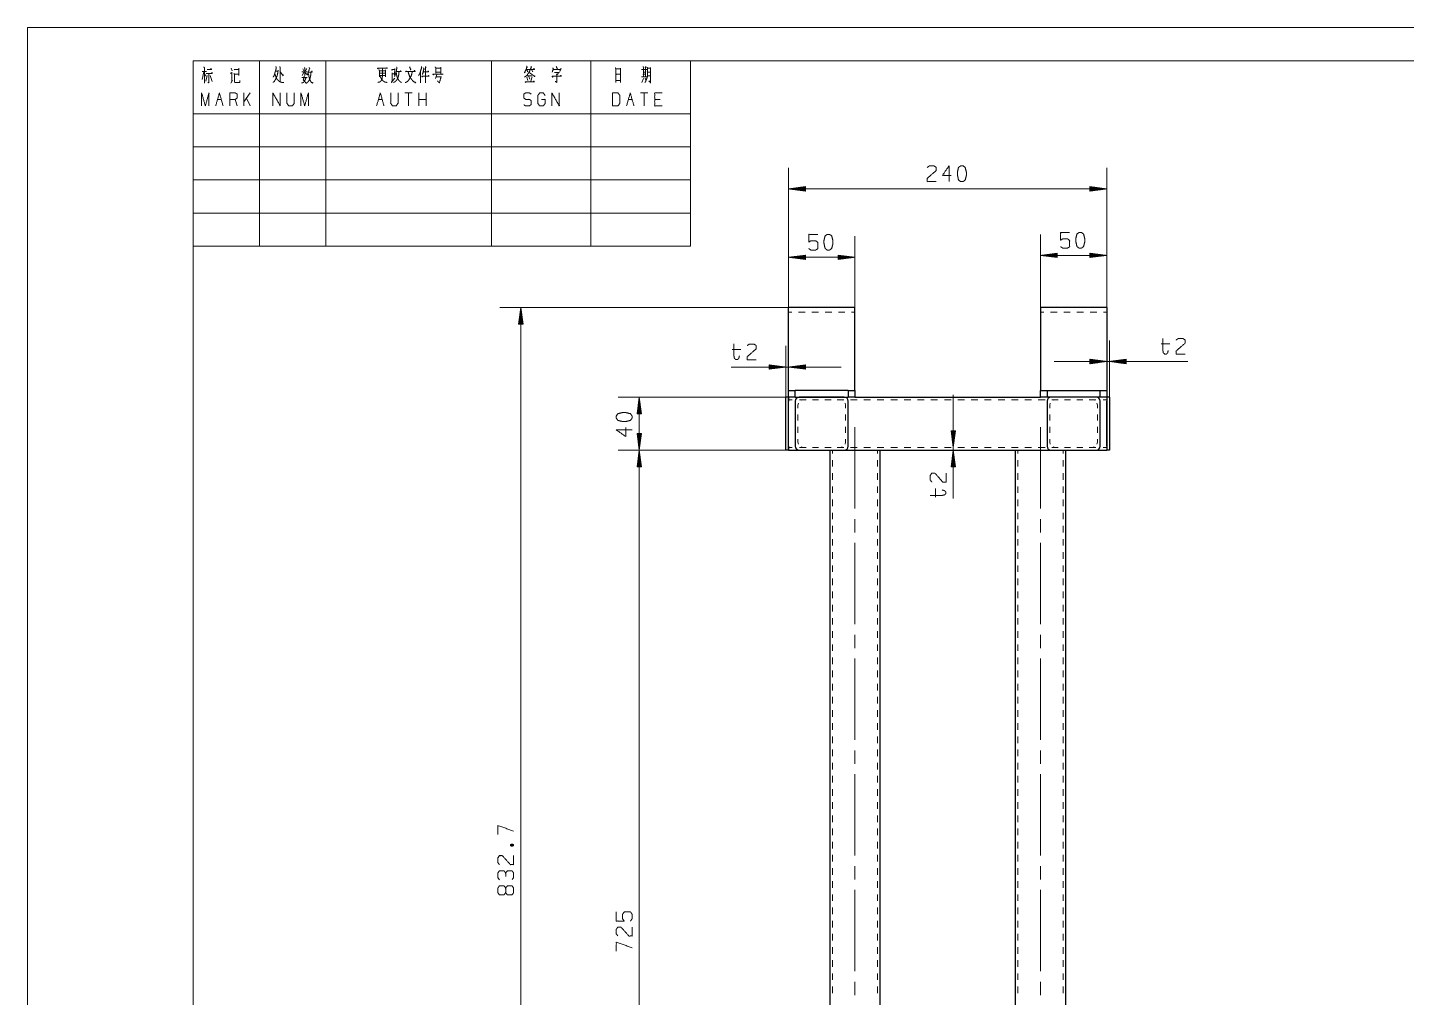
# Model space of a CAD drawing. Header units: millimetres. Extents: x 0 to 420, y 0 to 297.
# Drawn here: x 0 to 208, y 150.6 to 297 of the extents above; entities that cross this region are included whole.
import ezdxf

# ---------------------------------------------------------------- set-up
doc = ezdxf.new("R2010")
doc.units = ezdxf.units.MM
doc.layers.add('101', color=7, linetype='Continuous', true_color=0xffffff)

msp = doc.modelspace()

# ---------------------------------------------------------------- linework, layer by layer
at = {"layer": '101', "color": 133, "linetype": 'Continuous', "lineweight": 18}
for p, q in [((0, 297), (0, 0)), ((420, 297), (0, 297)), ((25, 292), (100, 292)), ((25, 292), (25, 5)), ((25, 292), (100, 292)), ((25, 292), (100, 292)), ((415, 292), (25, 292)), ((25, 292), (25, 264)), ((35, 292), (35, 264)), ((45, 292), (45, 264)), ((70, 292), (70, 264)), ((85, 292), (85, 264)), ((100, 292), (100, 264)), ((25, 284), (100, 284)), ((25, 279), (100, 279)), ((25, 274), (100, 274)), ((25, 269), (100, 269)), ((25, 264), (100, 264))]:
    msp.add_line(p, q, dxfattribs=at)
at = {"layer": '101', "color": 72, "linetype": 'Continuous', "lineweight": 18}
for p, q in [((26.57, 290.3), (26.35, 289.18)), ((26.36, 290.36), (26.98, 290.36)), ((26.69, 290.14), (26.91, 289.66)), ((27.11, 289.78), (26.88, 288.91)), ((27.56, 289.76), (27.87, 288.87)), ((30.74, 290.88), (30.87, 290.49)), ((31.13, 290.07), (31.22, 289.97)), ((37.42, 290.41), (37.77, 290.41)), ((41.4, 289.47), (42.16, 289.47)), ((41.69, 290.2), (41.43, 289.78)), ((41.53, 290.78), (41.66, 290.49)), ((41.88, 290.18), (42.11, 289.91)), ((42.14, 290.82), (41.95, 290.49)), ((53.1, 289.76), (53.98, 289.76)), ((53.11, 290.49), (53.99, 290.49)), ((53.11, 290.14), (53.98, 290.14)), ((54.01, 290.63), (54.01, 289.56)), ((55, 290.16), (55, 288.89)), ((55.02, 290.01), (55.35, 290.01)), ((55.4, 290.82), (55.37, 289.89)), ((59.27, 290.28), (59.27, 288.65)), ((61.56, 290.86), (62.32, 290.86)), ((61.56, 290.28), (62.32, 290.28)), ((61.73, 289.91), (61.56, 289.33)), ((61.6, 289.56), (62.33, 289.56)), ((62.33, 291.05), (62.33, 290.09)), ((75.31, 289.52), (75.48, 289.02)), ((75.35, 289.72), (76.07, 289.72)), ((75.6, 289.62), (75.76, 289.2)), ((76.13, 289.56), (75.92, 288.89)), ((76.04, 290.67), (76.21, 290.34)), ((92.92, 289.33), (92.65, 288.71)), ((92.86, 289.95), (93.25, 289.95)), ((93.18, 289.37), (93.28, 289.04)), ((93.22, 291.13), (93.33, 290.98)), ((30.65, 288.62), (30.93, 289.08)), ((33.59, 287.14), (32.63, 285.78)), ((32.63, 285.18), (32.63, 287.14)), ((58.02, 287.14), (56.9, 287.14)), ((57.46, 287.14), (57.46, 285.18)), ((59.02, 285.18), (59.02, 287.14)), ((60.14, 285.18), (60.14, 287.14)), ((93.6, 287.14), (92.49, 287.14)), ((93.05, 287.14), (93.05, 285.18)), ((93.75, 288.94), (94, 288.69)), ((28.66, 286.17), (29.22, 286.17)), ((31.62, 285.18), (31.34, 286.17)), ((33.59, 285.18), (33.04, 286.36)), ((52.94, 286.17), (53.49, 286.17)), ((60.14, 286.17), (59.02, 286.17)), ((90.65, 286.17), (91.2, 286.17)), ((95.45, 286.17), (94.61, 286.17)), ((106.31, 248.44), (107.63, 248.44)), ((171.02, 249.28), (172.34, 249.28)), ((136.99, 226.14), (136.99, 227.47)), ((72.88, 173.55), (73.3, 173.71))]:
    msp.add_line(p, q, dxfattribs=at)
at = {"layer": '101', "color": 22, "linetype": 'Continuous', "lineweight": 18}
for p, q in [((114.82, 254.76), (114.82, 275.84)), ((162.82, 254.76), (162.82, 275.84)), ((117.36, 273), (114.82, 272.66)), ((114.82, 272.66), (162.82, 272.66)), ((114.82, 272.66), (117.36, 272.33)), ((117.36, 272.69), (115.01, 272.69)), ((117.36, 272.64), (115.01, 272.64)), ((117.36, 272.74), (115.4, 272.74)), ((117.36, 272.58), (115.4, 272.58)), ((117.36, 272.79), (115.79, 272.79)), ((117.36, 272.53), (115.79, 272.53)), ((117.36, 272.84), (116.17, 272.84)), ((117.36, 272.89), (116.56, 272.89)), ((117.36, 272.94), (116.94, 272.94)), ((117.36, 272.99), (117.33, 272.99)), ((117.36, 272.99), (117.33, 272.99)), ((117.36, 272.33), (117.36, 273)), ((160.28, 273), (160.28, 272.33)), ((162.82, 272.66), (160.28, 273)), ((160.28, 272.99), (160.31, 272.99)), ((160.28, 272.99), (160.31, 272.99)), ((160.28, 272.94), (160.7, 272.94)), ((160.28, 272.89), (161.09, 272.89)), ((160.28, 272.84), (161.47, 272.84)), ((160.28, 272.79), (161.86, 272.79)), ((160.28, 272.74), (162.24, 272.74)), ((160.28, 272.69), (162.63, 272.69)), ((160.28, 272.33), (162.82, 272.66)), ((160.28, 272.64), (162.63, 272.64)), ((160.28, 272.58), (162.24, 272.58)), ((160.28, 272.53), (161.86, 272.53)), ((117.36, 272.48), (116.17, 272.48)), ((117.36, 272.43), (116.56, 272.43)), ((117.36, 272.38), (116.94, 272.38)), ((117.36, 272.33), (117.33, 272.33)), ((117.36, 272.33), (117.33, 272.33)), ((160.28, 272.48), (161.47, 272.48)), ((160.28, 272.43), (161.09, 272.43)), ((160.28, 272.38), (160.7, 272.38)), ((160.28, 272.33), (160.31, 272.33)), ((160.28, 272.33), (160.31, 272.33)), ((114.82, 254.76), (114.82, 265.5)), ((124.82, 254.76), (124.82, 265.5)), ((152.82, 254.76), (152.82, 265.79)), ((162.82, 254.76), (162.82, 265.79)), ((117.36, 262.66), (114.82, 262.33)), ((114.82, 262.33), (117.36, 261.99)), ((114.82, 262.33), (124.82, 262.33)), ((117.36, 262.35), (115.01, 262.35)), ((117.36, 262.3), (115.01, 262.3)), ((117.36, 262.4), (115.4, 262.4)), ((117.36, 262.25), (115.4, 262.25)), ((117.36, 262.45), (115.79, 262.45)), ((117.36, 262.2), (115.79, 262.2)), ((117.36, 262.5), (116.17, 262.5)), ((117.36, 262.15), (116.17, 262.15)), ((117.36, 262.56), (116.56, 262.56)), ((117.36, 262.61), (116.94, 262.61)), ((117.36, 262.66), (117.33, 262.66)), ((117.36, 262.66), (117.33, 262.66)), ((117.36, 261.99), (117.36, 262.66)), ((122.28, 262.66), (122.31, 262.66)), ((124.82, 262.33), (122.28, 262.66)), ((122.28, 262.66), (122.31, 262.66)), ((122.28, 262.66), (122.28, 261.99)), ((122.28, 262.61), (122.7, 262.61)), ((122.28, 262.56), (123.09, 262.56)), ((122.28, 262.5), (123.47, 262.5)), ((122.28, 262.45), (123.86, 262.45)), ((122.28, 262.4), (124.24, 262.4)), ((122.28, 262.35), (124.63, 262.35)), ((122.28, 261.99), (124.82, 262.33)), ((122.28, 262.3), (124.63, 262.3)), ((122.28, 262.25), (124.24, 262.25)), ((122.28, 262.2), (123.86, 262.2)), ((122.28, 262.15), (123.47, 262.15)), ((155.36, 262.95), (152.82, 262.61)), ((152.82, 262.61), (162.82, 262.61)), ((152.82, 262.61), (155.36, 262.28)), ((155.36, 262.64), (153.01, 262.64)), ((155.36, 262.59), (153.01, 262.59)), ((155.36, 262.69), (153.4, 262.69)), ((155.36, 262.54), (153.4, 262.54)), ((155.36, 262.74), (153.79, 262.74)), ((155.36, 262.49), (153.79, 262.49)), ((155.36, 262.79), (154.17, 262.79)), ((155.36, 262.44), (154.17, 262.44)), ((155.36, 262.84), (154.56, 262.84)), ((155.36, 262.39), (154.56, 262.39)), ((155.36, 262.89), (154.94, 262.89)), ((155.36, 262.33), (154.94, 262.33)), ((155.36, 262.94), (155.33, 262.94)), ((155.36, 262.94), (155.33, 262.94)), ((155.36, 262.28), (155.33, 262.28)), ((155.36, 262.28), (155.33, 262.28)), ((155.36, 262.28), (155.36, 262.95)), ((162.82, 262.61), (160.28, 262.95)), ((160.28, 262.95), (160.28, 262.28)), ((160.28, 262.94), (160.31, 262.94)), ((160.28, 262.94), (160.31, 262.94)), ((160.28, 262.89), (160.7, 262.89)), ((160.28, 262.84), (161.09, 262.84)), ((160.28, 262.79), (161.47, 262.79)), ((160.28, 262.74), (161.86, 262.74)), ((160.28, 262.69), (162.24, 262.69)), ((160.28, 262.64), (162.63, 262.64)), ((160.28, 262.28), (162.82, 262.61)), ((160.28, 262.59), (162.63, 262.59)), ((160.28, 262.54), (162.24, 262.54)), ((160.28, 262.49), (161.86, 262.49)), ((160.28, 262.44), (161.47, 262.44)), ((160.28, 262.39), (161.09, 262.39)), ((160.28, 262.33), (160.7, 262.33)), ((160.28, 262.28), (160.31, 262.28)), ((160.28, 262.28), (160.31, 262.28)), ((117.36, 262.1), (116.56, 262.1)), ((117.36, 262.05), (116.94, 262.05)), ((117.36, 262), (117.33, 262)), ((117.36, 262), (117.33, 262)), ((122.28, 262.1), (123.09, 262.1)), ((122.28, 262.05), (122.7, 262.05)), ((122.28, 262), (122.31, 262)), ((122.28, 262), (122.31, 262)), ((114.82, 254.76), (71.25, 254.76)), ((74.42, 254.76), (74.09, 252.22)), ((74.29, 252.22), (74.29, 253.8)), ((74.35, 252.22), (74.35, 254.19)), ((74.4, 252.22), (74.4, 254.57)), ((74.76, 252.22), (74.42, 254.76)), ((74.42, 88.23), (74.42, 254.76)), ((74.45, 252.22), (74.45, 254.57)), ((74.5, 252.22), (74.5, 254.19)), ((74.55, 252.22), (74.55, 253.8)), ((74.09, 252.22), (74.09, 252.26)), ((74.09, 252.22), (74.09, 252.26)), ((74.09, 252.22), (74.76, 252.22)), ((74.14, 252.22), (74.14, 252.64)), ((74.19, 252.22), (74.19, 253.03)), ((74.24, 252.22), (74.24, 253.41)), ((74.6, 252.22), (74.6, 253.41)), ((74.65, 252.22), (74.65, 253.03)), ((74.7, 252.22), (74.7, 252.64)), ((74.75, 252.22), (74.75, 252.26)), ((74.75, 252.22), (74.75, 252.26)), ((162.82, 241.23), (162.82, 249.79)), ((163.22, 241.23), (163.22, 249.79)), ((114.42, 241.23), (114.42, 248.95)), ((114.82, 242.23), (114.82, 248.95)), ((122.76, 245.78), (106.13, 245.78)), ((111.88, 246.11), (111.88, 245.44)), ((114.42, 245.78), (111.88, 246.11)), ((111.88, 246.11), (111.91, 246.11)), ((111.88, 246.11), (111.91, 246.11)), ((111.88, 246.05), (112.3, 246.05)), ((111.88, 246), (112.69, 246)), ((111.88, 245.95), (113.07, 245.95)), ((111.88, 245.9), (113.46, 245.9)), ((111.88, 245.85), (113.84, 245.85)), ((111.88, 245.8), (114.23, 245.8)), ((111.88, 245.44), (114.42, 245.78)), ((111.88, 245.75), (114.23, 245.75)), ((111.88, 245.7), (113.84, 245.7)), ((111.88, 245.65), (113.46, 245.65)), ((111.88, 245.6), (113.07, 245.6)), ((111.88, 245.55), (112.69, 245.55)), ((111.88, 245.5), (112.3, 245.5)), ((117.36, 246.11), (114.82, 245.78)), ((114.82, 245.78), (117.36, 245.44)), ((117.36, 245.8), (115.01, 245.8)), ((117.36, 245.75), (115.01, 245.75)), ((117.36, 245.85), (115.4, 245.85)), ((117.36, 245.7), (115.4, 245.7)), ((117.36, 245.9), (115.79, 245.9)), ((117.36, 245.65), (115.79, 245.65)), ((117.36, 245.95), (116.17, 245.95)), ((117.36, 245.6), (116.17, 245.6)), ((117.36, 246), (116.56, 246)), ((117.36, 245.55), (116.56, 245.55)), ((117.36, 246.05), (116.94, 246.05)), ((117.36, 245.5), (116.94, 245.5)), ((117.36, 246.11), (117.33, 246.11)), ((117.36, 246.11), (117.33, 246.11)), ((117.36, 245.44), (117.36, 246.11)), ((154.88, 246.61), (175.07, 246.61)), ((160.28, 246.95), (160.28, 246.28)), ((162.82, 246.61), (160.28, 246.95)), ((160.28, 246.94), (160.31, 246.94)), ((160.28, 246.94), (160.31, 246.94)), ((160.28, 246.89), (160.7, 246.89)), ((160.28, 246.84), (161.09, 246.84)), ((160.28, 246.79), (161.47, 246.79)), ((160.28, 246.74), (161.86, 246.74)), ((160.28, 246.69), (162.24, 246.69)), ((160.28, 246.64), (162.63, 246.64)), ((160.28, 246.28), (162.82, 246.61)), ((160.28, 246.59), (162.63, 246.59)), ((160.28, 246.54), (162.24, 246.54)), ((160.28, 246.49), (161.86, 246.49)), ((160.28, 246.43), (161.47, 246.43)), ((160.28, 246.38), (161.09, 246.38)), ((160.28, 246.33), (160.7, 246.33)), ((160.28, 246.28), (160.31, 246.28)), ((160.28, 246.28), (160.31, 246.28)), ((165.76, 246.95), (163.22, 246.61)), ((163.22, 246.61), (165.76, 246.28)), ((165.76, 246.64), (163.41, 246.64)), ((165.76, 246.59), (163.41, 246.59)), ((165.76, 246.69), (163.8, 246.69)), ((165.76, 246.54), (163.8, 246.54)), ((165.76, 246.74), (164.19, 246.74)), ((165.76, 246.49), (164.19, 246.49)), ((165.76, 246.79), (164.57, 246.79)), ((165.76, 246.43), (164.57, 246.43)), ((165.76, 246.84), (164.96, 246.84)), ((165.76, 246.38), (164.96, 246.38)), ((165.76, 246.89), (165.34, 246.89)), ((165.76, 246.33), (165.34, 246.33)), ((165.76, 246.94), (165.73, 246.94)), ((165.76, 246.94), (165.73, 246.94)), ((165.76, 246.28), (165.73, 246.28)), ((165.76, 246.28), (165.73, 246.28)), ((165.76, 246.28), (165.76, 246.95)), ((111.88, 245.44), (111.91, 245.44)), ((111.88, 245.44), (111.91, 245.44)), ((117.36, 245.44), (117.33, 245.44)), ((117.36, 245.44), (117.33, 245.44)), ((139.66, 225.96), (139.66, 241.57)), ((114.42, 241.23), (89.11, 241.23)), ((92.29, 241.23), (91.95, 238.69)), ((92.06, 238.69), (92.06, 239.49)), ((92.11, 238.69), (92.11, 239.88)), ((92.16, 238.69), (92.16, 240.26)), ((92.21, 238.69), (92.21, 240.65)), ((92.26, 238.69), (92.26, 241.04)), ((92.29, 233.23), (92.29, 241.23)), ((92.62, 238.69), (92.29, 241.23)), ((92.31, 238.69), (92.31, 241.04)), ((92.36, 238.69), (92.36, 240.65)), ((92.42, 238.69), (92.42, 240.26)), ((92.47, 238.69), (92.47, 239.88)), ((92.52, 238.69), (92.52, 239.49)), ((91.95, 238.69), (92.62, 238.69)), ((91.96, 238.69), (91.96, 238.72)), ((91.96, 238.69), (91.96, 238.72)), ((92.01, 238.69), (92.01, 239.11)), ((92.57, 238.69), (92.57, 239.11)), ((92.62, 238.69), (92.62, 238.72)), ((92.62, 238.69), (92.62, 238.72)), ((92.62, 235.77), (91.95, 235.77)), ((91.95, 235.77), (92.29, 233.23)), ((91.96, 235.77), (91.96, 235.74)), ((91.96, 235.77), (91.96, 235.74)), ((92.01, 235.77), (92.01, 235.35)), ((92.06, 235.77), (92.06, 234.96)), ((92.11, 235.77), (92.11, 234.58)), ((92.16, 235.77), (92.16, 234.19)), ((92.21, 235.77), (92.21, 233.81)), ((92.26, 235.77), (92.26, 233.42)), ((92.29, 233.23), (92.62, 235.77)), ((92.31, 235.77), (92.31, 233.42)), ((92.36, 235.77), (92.36, 233.81)), ((92.42, 235.77), (92.42, 234.19)), ((92.47, 235.77), (92.47, 234.58)), ((92.52, 235.77), (92.52, 234.96)), ((92.57, 235.77), (92.57, 235.35)), ((92.62, 235.77), (92.62, 235.74)), ((92.62, 235.77), (92.62, 235.74)), ((139.33, 236.17), (139.66, 233.63)), ((139.99, 236.17), (139.33, 236.17)), ((139.33, 236.17), (139.33, 236.14)), ((139.33, 236.17), (139.33, 236.14)), ((139.38, 236.17), (139.38, 235.75)), ((139.43, 236.17), (139.43, 235.36)), ((139.48, 236.17), (139.48, 234.98)), ((139.53, 236.17), (139.53, 234.59)), ((139.58, 236.17), (139.58, 234.21)), ((139.63, 236.17), (139.63, 233.82)), ((139.66, 233.63), (139.99, 236.17)), ((139.69, 236.17), (139.69, 233.82)), ((139.74, 236.17), (139.74, 234.21)), ((139.79, 236.17), (139.79, 234.59)), ((139.84, 236.17), (139.84, 234.98)), ((139.89, 236.17), (139.89, 235.36)), ((139.94, 236.17), (139.94, 235.75)), ((139.99, 236.17), (139.99, 236.14)), ((139.99, 236.17), (139.99, 236.14)), ((114.42, 233.23), (89.11, 233.23)), ((116.42, 233.23), (89.11, 233.23)), ((92.29, 233.23), (91.95, 230.69)), ((92.26, 230.69), (92.26, 233.04)), ((92.62, 230.69), (92.29, 233.23)), ((92.29, 88.23), (92.29, 233.23)), ((92.31, 230.69), (92.31, 233.04)), ((139.66, 233.23), (139.33, 230.69)), ((139.63, 230.69), (139.63, 233.04)), ((139.99, 230.69), (139.66, 233.23)), ((139.69, 230.69), (139.69, 233.04)), ((92.01, 230.69), (92.01, 231.11)), ((92.06, 230.69), (92.06, 231.49)), ((92.11, 230.69), (92.11, 231.88)), ((92.16, 230.69), (92.16, 232.26)), ((92.21, 230.69), (92.21, 232.65)), ((92.36, 230.69), (92.36, 232.65)), ((92.42, 230.69), (92.42, 232.26)), ((92.47, 230.69), (92.47, 231.88)), ((92.52, 230.69), (92.52, 231.49)), ((92.57, 230.69), (92.57, 231.11)), ((139.38, 230.69), (139.38, 231.11)), ((139.43, 230.69), (139.43, 231.49)), ((139.48, 230.69), (139.48, 231.88)), ((139.53, 230.69), (139.53, 232.26)), ((139.58, 230.69), (139.58, 232.65)), ((139.74, 230.69), (139.74, 232.65)), ((139.79, 230.69), (139.79, 232.26)), ((139.84, 230.69), (139.84, 231.88)), ((139.89, 230.69), (139.89, 231.49)), ((139.94, 230.69), (139.94, 231.11)), ((91.95, 230.69), (92.62, 230.69)), ((91.96, 230.69), (91.96, 230.72)), ((91.96, 230.69), (91.96, 230.72)), ((92.62, 230.69), (92.62, 230.72)), ((92.62, 230.69), (92.62, 230.72)), ((139.33, 230.69), (139.33, 230.72)), ((139.33, 230.69), (139.33, 230.72)), ((139.33, 230.69), (139.99, 230.69)), ((139.99, 230.69), (139.99, 230.72)), ((139.99, 230.69), (139.99, 230.72))]:
    msp.add_line(p, q, dxfattribs=at)
at = {"layer": '101', "color": 92, "linetype": 'Continuous', "lineweight": 25}
for p, q in [((114.82, 252.23), (114.82, 254.76)), ((124.82, 254.76), (114.82, 254.76)), ((124.82, 252.23), (124.82, 254.76)), ((152.82, 254.76), (152.82, 252.23)), ((162.82, 254.76), (152.82, 254.76)), ((162.82, 254.76), (162.82, 252.23)), ((114.82, 243.23), (114.82, 250.81)), ((124.82, 243.23), (124.82, 250.81)), ((152.82, 250.81), (152.82, 243.23)), ((162.82, 250.81), (162.82, 243.23)), ((114.82, 242.23), (115.82, 242.23)), ((114.82, 241.23), (114.82, 242.23)), ((123.82, 242.23), (115.82, 242.23)), ((115.82, 241.23), (115.82, 242.23)), ((123.82, 242.23), (124.82, 242.23)), ((123.82, 242.23), (123.82, 241.23)), ((124.82, 242.23), (124.82, 241.23)), ((152.82, 241.23), (152.82, 242.23)), ((152.82, 242.23), (153.82, 242.23)), ((153.82, 242.23), (153.82, 241.23)), ((153.82, 242.23), (161.82, 242.23)), ((161.82, 241.23), (161.82, 242.23)), ((161.82, 242.23), (162.82, 242.23)), ((162.82, 242.23), (162.82, 241.23)), ((115.82, 241.23), (114.82, 241.23)), ((114.82, 233.83), (114.82, 240.63)), ((115.82, 241.23), (123.82, 241.23)), ((124.82, 241.23), (123.82, 241.23)), ((124.82, 241.23), (152.82, 241.23)), ((153.82, 241.23), (152.82, 241.23)), ((161.82, 241.23), (153.82, 241.23)), ((162.82, 241.23), (161.82, 241.23)), ((162.82, 233.83), (162.82, 240.63)), ((114.82, 233.23), (116.42, 233.23)), ((121.02, 233.23), (121.02, 88.23)), ((126.52, 233.23), (151.12, 233.23)), ((128.62, 88.23), (128.62, 233.23)), ((149.02, 233.23), (149.02, 88.23)), ((156.62, 88.23), (156.62, 233.23)), ((161.22, 233.23), (162.82, 233.23))]:
    msp.add_line(p, q, dxfattribs=at)
at = {"layer": '101', "color": 53, "linetype": 'Continuous', "lineweight": 18}
for p, q in [((115.32, 254.06), (114.82, 254.06)), ((117.32, 254.06), (116.32, 254.06)), ((119.32, 254.06), (118.32, 254.06)), ((121.32, 254.06), (120.32, 254.06)), ((123.32, 254.06), (122.32, 254.06)), ((124.82, 254.06), (124.32, 254.06)), ((153.32, 254.06), (152.82, 254.06)), ((155.32, 254.06), (154.32, 254.06)), ((157.32, 254.06), (156.32, 254.06)), ((159.32, 254.06), (158.32, 254.06)), ((161.32, 254.06), (160.32, 254.06)), ((162.82, 254.06), (162.32, 254.06)), ((114.82, 240.83), (115.37, 240.83)), ((116.3, 240.33), (116.22, 240.03)), ((116.22, 240.03), (116.22, 239.56)), ((116.47, 240.83), (117.02, 240.83)), ((117.02, 240.83), (116.72, 240.75)), ((117.49, 240.83), (117.02, 240.83)), ((119.35, 240.83), (118.42, 240.83)), ((121.22, 240.83), (120.29, 240.83)), ((122.62, 240.83), (122.15, 240.83)), ((122.62, 240.83), (123.13, 240.83)), ((122.92, 240.75), (122.62, 240.83)), ((123.42, 240.03), (123.34, 240.33)), ((123.42, 239.56), (123.42, 240.03)), ((124.14, 240.83), (125.15, 240.83)), ((126.17, 240.83), (127.18, 240.83)), ((128.19, 240.83), (129.2, 240.83)), ((130.22, 240.83), (131.23, 240.83)), ((132.24, 240.83), (133.25, 240.83)), ((134.27, 240.83), (135.28, 240.83)), ((136.29, 240.83), (137.3, 240.83)), ((138.32, 240.83), (139.33, 240.83)), ((140.34, 240.83), (141.35, 240.83)), ((142.37, 240.83), (143.38, 240.83)), ((144.39, 240.83), (145.4, 240.83)), ((146.41, 240.83), (147.43, 240.83)), ((148.44, 240.83), (149.45, 240.83)), ((150.46, 240.83), (151.48, 240.83)), ((152.49, 240.83), (153.5, 240.83)), ((154.3, 240.33), (154.22, 240.03)), ((154.22, 240.03), (154.22, 239.56)), ((154.51, 240.83), (155.02, 240.83)), ((155.02, 240.83), (154.72, 240.75)), ((155.49, 240.83), (155.02, 240.83)), ((157.35, 240.83), (156.42, 240.83)), ((159.22, 240.83), (158.29, 240.83)), ((160.62, 240.83), (160.15, 240.83)), ((160.92, 240.75), (160.62, 240.83)), ((160.62, 240.83), (161.17, 240.83)), ((161.42, 240.03), (161.34, 240.33)), ((161.42, 239.56), (161.42, 240.03)), ((162.27, 240.83), (162.82, 240.83)), ((116.22, 238.63), (116.22, 237.7)), ((123.42, 237.7), (123.42, 238.63)), ((154.22, 238.63), (154.22, 237.7)), ((161.42, 237.7), (161.42, 238.63)), ((116.22, 236.76), (116.22, 235.83)), ((123.42, 235.83), (123.42, 236.76)), ((154.22, 236.76), (154.22, 235.83)), ((161.42, 235.83), (161.42, 236.76)), ((114.82, 233.63), (115.37, 233.63)), ((116.22, 234.9), (116.22, 234.43)), ((116.22, 234.43), (116.3, 234.13)), ((116.47, 233.63), (117.02, 233.63)), ((116.72, 233.71), (117.02, 233.63)), ((117.02, 233.63), (117.49, 233.63)), ((118.42, 233.63), (119.35, 233.63)), ((120.29, 233.63), (121.22, 233.63)), ((121.42, 233.23), (121.42, 232.73)), ((122.15, 233.63), (122.62, 233.63)), ((122.62, 233.63), (122.92, 233.71)), ((122.62, 233.63), (123.13, 233.63)), ((123.34, 234.13), (123.42, 234.43)), ((123.42, 234.43), (123.42, 234.9)), ((124.14, 233.63), (125.15, 233.63)), ((126.17, 233.63), (127.18, 233.63)), ((128.19, 233.63), (129.2, 233.63)), ((128.22, 232.73), (128.22, 233.23)), ((130.22, 233.63), (131.23, 233.63)), ((132.24, 233.63), (133.25, 233.63)), ((134.27, 233.63), (135.28, 233.63)), ((136.29, 233.63), (137.3, 233.63)), ((138.32, 233.63), (139.33, 233.63)), ((140.34, 233.63), (141.35, 233.63)), ((142.37, 233.63), (143.38, 233.63)), ((144.39, 233.63), (145.4, 233.63)), ((146.41, 233.63), (147.43, 233.63)), ((148.44, 233.63), (149.45, 233.63)), ((149.42, 233.23), (149.42, 232.73)), ((150.46, 233.63), (151.48, 233.63)), ((152.49, 233.63), (153.5, 233.63)), ((154.22, 234.9), (154.22, 234.43)), ((154.22, 234.43), (154.3, 234.13)), ((154.51, 233.63), (155.02, 233.63)), ((154.72, 233.71), (155.02, 233.63)), ((155.02, 233.63), (155.49, 233.63)), ((156.22, 232.73), (156.22, 233.23)), ((156.42, 233.63), (157.35, 233.63)), ((158.29, 233.63), (159.22, 233.63)), ((160.15, 233.63), (160.62, 233.63)), ((160.62, 233.63), (160.92, 233.71)), ((160.62, 233.63), (161.17, 233.63)), ((161.34, 234.13), (161.42, 234.43)), ((161.42, 234.43), (161.42, 234.9)), ((162.27, 233.63), (162.82, 233.63)), ((121.42, 231.74), (121.42, 230.75)), ((128.22, 230.75), (128.22, 231.74)), ((149.42, 231.74), (149.42, 230.75)), ((156.22, 230.75), (156.22, 231.74)), ((121.42, 229.75), (121.42, 228.76)), ((128.22, 228.76), (128.22, 229.75)), ((149.42, 229.75), (149.42, 228.76)), ((156.22, 228.76), (156.22, 229.75)), ((121.42, 227.77), (121.42, 226.77)), ((128.22, 226.77), (128.22, 227.77)), ((149.42, 227.77), (149.42, 226.77)), ((156.22, 226.77), (156.22, 227.77)), ((121.42, 225.78), (121.42, 224.79)), ((128.22, 224.79), (128.22, 225.78)), ((149.42, 225.78), (149.42, 224.79)), ((156.22, 224.79), (156.22, 225.78)), ((121.42, 223.79), (121.42, 222.8)), ((128.22, 222.8), (128.22, 223.79)), ((149.42, 223.79), (149.42, 222.8)), ((156.22, 222.8), (156.22, 223.79)), ((121.42, 221.81), (121.42, 220.81)), ((128.22, 220.81), (128.22, 221.81)), ((149.42, 221.81), (149.42, 220.81)), ((156.22, 220.81), (156.22, 221.81)), ((121.42, 219.82), (121.42, 218.83)), ((128.22, 218.83), (128.22, 219.82)), ((149.42, 219.82), (149.42, 218.83)), ((156.22, 218.83), (156.22, 219.82)), ((121.42, 217.83), (121.42, 216.84)), ((128.22, 216.84), (128.22, 217.83)), ((149.42, 217.83), (149.42, 216.84)), ((156.22, 216.84), (156.22, 217.83)), ((121.42, 215.85), (121.42, 214.86)), ((128.22, 214.86), (128.22, 215.85)), ((149.42, 215.85), (149.42, 214.86)), ((156.22, 214.86), (156.22, 215.85)), ((121.42, 213.86), (121.42, 212.87)), ((128.22, 212.87), (128.22, 213.86)), ((149.42, 213.86), (149.42, 212.87)), ((156.22, 212.87), (156.22, 213.86)), ((121.42, 211.88), (121.42, 210.88)), ((128.22, 210.88), (128.22, 211.88)), ((149.42, 211.88), (149.42, 210.88)), ((156.22, 210.88), (156.22, 211.88)), ((121.42, 209.89), (121.42, 208.9)), ((128.22, 208.9), (128.22, 209.89)), ((149.42, 209.89), (149.42, 208.9)), ((156.22, 208.9), (156.22, 209.89)), ((121.42, 207.9), (121.42, 206.91)), ((128.22, 206.91), (128.22, 207.9)), ((149.42, 207.9), (149.42, 206.91)), ((156.22, 206.91), (156.22, 207.9)), ((121.42, 205.92), (121.42, 204.92)), ((121.42, 203.93), (121.42, 202.94)), ((128.22, 204.92), (128.22, 205.92)), ((128.22, 202.94), (128.22, 203.93)), ((149.42, 205.92), (149.42, 204.92)), ((149.42, 203.93), (149.42, 202.94)), ((156.22, 204.92), (156.22, 205.92)), ((156.22, 202.94), (156.22, 203.93)), ((121.42, 201.94), (121.42, 200.95)), ((128.22, 200.95), (128.22, 201.94)), ((149.42, 201.94), (149.42, 200.95)), ((156.22, 200.95), (156.22, 201.94)), ((121.42, 199.96), (121.42, 198.96)), ((128.22, 198.96), (128.22, 199.96)), ((149.42, 199.96), (149.42, 198.96)), ((156.22, 198.96), (156.22, 199.96)), ((121.42, 197.97), (121.42, 196.98)), ((128.22, 196.98), (128.22, 197.97)), ((149.42, 197.97), (149.42, 196.98)), ((156.22, 196.98), (156.22, 197.97)), ((121.42, 195.99), (121.42, 194.99)), ((128.22, 194.99), (128.22, 195.99)), ((149.42, 195.99), (149.42, 194.99)), ((156.22, 194.99), (156.22, 195.99)), ((121.42, 194), (121.42, 193.01)), ((128.22, 193.01), (128.22, 194)), ((149.42, 194), (149.42, 193.01)), ((156.22, 193.01), (156.22, 194)), ((121.42, 192.01), (121.42, 191.02)), ((128.22, 191.02), (128.22, 192.01)), ((149.42, 192.01), (149.42, 191.02)), ((156.22, 191.02), (156.22, 192.01)), ((121.42, 190.03), (121.42, 189.03)), ((128.22, 189.03), (128.22, 190.03)), ((149.42, 190.03), (149.42, 189.03)), ((156.22, 189.03), (156.22, 190.03)), ((121.42, 188.04), (121.42, 187.05)), ((128.22, 187.05), (128.22, 188.04)), ((149.42, 188.04), (149.42, 187.05)), ((156.22, 187.05), (156.22, 188.04)), ((121.42, 186.05), (121.42, 185.06)), ((128.22, 185.06), (128.22, 186.05)), ((149.42, 186.05), (149.42, 185.06)), ((156.22, 185.06), (156.22, 186.05)), ((121.42, 184.07), (121.42, 183.07)), ((128.22, 183.07), (128.22, 184.07)), ((149.42, 184.07), (149.42, 183.07)), ((156.22, 183.07), (156.22, 184.07)), ((121.42, 182.08), (121.42, 181.09)), ((128.22, 181.09), (128.22, 182.08)), ((149.42, 182.08), (149.42, 181.09)), ((156.22, 181.09), (156.22, 182.08)), ((121.42, 180.09), (121.42, 179.1)), ((128.22, 179.1), (128.22, 180.09)), ((149.42, 180.09), (149.42, 179.1)), ((156.22, 179.1), (156.22, 180.09)), ((121.42, 178.11), (121.42, 177.12)), ((128.22, 177.12), (128.22, 178.11)), ((149.42, 178.11), (149.42, 177.12)), ((156.22, 177.12), (156.22, 178.11)), ((121.42, 176.12), (121.42, 175.13)), ((128.22, 175.13), (128.22, 176.12)), ((149.42, 176.12), (149.42, 175.13)), ((156.22, 175.13), (156.22, 176.12)), ((121.42, 174.14), (121.42, 173.14)), ((128.22, 173.14), (128.22, 174.14)), ((149.42, 174.14), (149.42, 173.14)), ((156.22, 173.14), (156.22, 174.14)), ((121.42, 172.15), (121.42, 171.16)), ((128.22, 171.16), (128.22, 172.15)), ((149.42, 172.15), (149.42, 171.16)), ((156.22, 171.16), (156.22, 172.15)), ((121.42, 170.16), (121.42, 169.17)), ((128.22, 169.17), (128.22, 170.16)), ((149.42, 170.16), (149.42, 169.17)), ((156.22, 169.17), (156.22, 170.16)), ((121.42, 168.18), (121.42, 167.18)), ((128.22, 167.18), (128.22, 168.18)), ((149.42, 168.18), (149.42, 167.18)), ((156.22, 167.18), (156.22, 168.18)), ((121.42, 166.19), (121.42, 165.2)), ((128.22, 165.2), (128.22, 166.19)), ((149.42, 166.19), (149.42, 165.2)), ((156.22, 165.2), (156.22, 166.19)), ((121.42, 164.2), (121.42, 163.21)), ((128.22, 163.21), (128.22, 164.2)), ((149.42, 164.2), (149.42, 163.21)), ((156.22, 163.21), (156.22, 164.2)), ((121.42, 162.22), (121.42, 161.22)), ((121.42, 160.23), (121.42, 159.24)), ((128.22, 161.22), (128.22, 162.22)), ((128.22, 159.24), (128.22, 160.23)), ((149.42, 162.22), (149.42, 161.22)), ((149.42, 160.23), (149.42, 159.24)), ((156.22, 161.22), (156.22, 162.22)), ((156.22, 159.24), (156.22, 160.23)), ((121.42, 158.25), (121.42, 157.25)), ((128.22, 157.25), (128.22, 158.25)), ((149.42, 158.25), (149.42, 157.25)), ((156.22, 157.25), (156.22, 158.25)), ((121.42, 156.26), (121.42, 155.27)), ((128.22, 155.27), (128.22, 156.26)), ((149.42, 156.26), (149.42, 155.27)), ((156.22, 155.27), (156.22, 156.26)), ((121.42, 154.27), (121.42, 153.28)), ((128.22, 153.28), (128.22, 154.27)), ((149.42, 154.27), (149.42, 153.28)), ((156.22, 153.28), (156.22, 154.27)), ((121.42, 152.29), (121.42, 151.29)), ((128.22, 151.29), (128.22, 152.29)), ((149.42, 152.29), (149.42, 151.29)), ((156.22, 151.29), (156.22, 152.29))]:
    msp.add_line(p, q, dxfattribs=at)
at = {"layer": '101', "color": 72, "linetype": 'Continuous', "lineweight": 25}
for p, q in [((114.82, 241.23), (114.42, 241.23)), ((114.42, 233.83), (114.42, 240.63)), ((114.82, 233.83), (114.82, 240.63)), ((115.82, 240.63), (115.82, 233.83)), ((123.22, 241.23), (116.42, 241.23)), ((123.82, 233.83), (123.82, 240.63)), ((153.82, 240.63), (153.82, 233.83)), ((161.22, 241.23), (154.42, 241.23)), ((161.82, 233.83), (161.82, 240.63)), ((163.22, 241.23), (162.82, 241.23)), ((162.82, 240.63), (162.82, 233.83)), ((163.22, 240.63), (163.22, 233.83)), ((114.82, 233.23), (114.42, 233.23)), ((116.42, 233.23), (123.22, 233.23)), ((154.42, 233.23), (161.22, 233.23)), ((163.22, 233.23), (162.82, 233.23))]:
    msp.add_line(p, q, dxfattribs=at)
at = {"layer": '101', "color": 151, "linetype": 'Continuous', "lineweight": 18}
for p, q in [((124.82, 220.83), (124.82, 222.84)), ((152.82, 220.83), (152.82, 222.84)), ((124.82, 206.97), (124.82, 219.24)), ((152.82, 206.97), (152.82, 219.24)), ((124.82, 203.37), (124.82, 205.38)), ((152.82, 203.37), (152.82, 205.38)), ((124.82, 189.51), (124.82, 201.79)), ((152.82, 189.51), (152.82, 201.79)), ((124.82, 185.91), (124.82, 187.92)), ((152.82, 185.91), (152.82, 187.92)), ((124.82, 172.05), (124.82, 184.33)), ((152.82, 172.05), (152.82, 184.33)), ((124.82, 168.45), (124.82, 170.46)), ((152.82, 168.45), (152.82, 170.46)), ((124.82, 154.59), (124.82, 166.87)), ((152.82, 154.59), (152.82, 166.87)), ((124.82, 151), (124.82, 153)), ((152.82, 151), (152.82, 153))]:
    msp.add_line(p, q, dxfattribs=at)
at = {"layer": '101', "color": 72, "linetype": 'Continuous', "lineweight": 25}
for centre, start, end in [((116.42, 240.63), 90, 180), ((123.22, 240.63), 0, 90), ((154.42, 240.63), 90, 180), ((161.22, 240.63), 0, 90), ((116.42, 233.83), 180, 270), ((123.22, 233.83), 270, 0), ((154.42, 233.83), 180, 270), ((161.22, 233.83), 270, 0)]:
    msp.add_arc(centre, 0.6, start, end, dxfattribs=at)
at = {"layer": '101', "color": 72, "linetype": 'Continuous', "lineweight": 18}
for points, knots in [([(26.57, 291.07), (26.67, 290.94), (26.67, 288.6)], [0, 0, 0.064393, 1, 1]), ([(26.92, 290.07), (27.87, 290.07), (27.81, 290.24), (27.74, 290.09)], [0, 0, 0.737857, 0.874089, 1, 1]), ([(27.1, 290.69), (27.73, 290.69), (27.68, 290.82), (27.64, 290.74)], [0, 0, 0.736257, 0.890366, 1, 1]), ([(27.36, 290.07), (27.36, 288.65), (27.2, 288.73)], [0, 0, 0.887515, 1, 1]), ([(30.55, 290.14), (30.8, 290.14), (30.8, 290.26), (30.8, 288.81)], [0, 0, 0.136549, 0.204721, 1, 1]), ([(31.28, 290.69), (31.21, 290.63), (31.15, 290.69), (31.88, 290.69), (31.88, 290.88), (31.88, 289.78), (31.88, 289.97), (31.22, 289.97), (31.22, 288.83), (31.24, 288.75), (31.35, 288.71), (32.04, 288.71), (32.04, 289.02)], [0, 0, 0.017819, 0.033666, 0.169515, 0.204099, 0.407776, 0.442364, 0.564628, 0.775991, 0.791603, 0.814658, 0.942357, 1, 1]), ([(37.8, 290.55), (37.71, 289.95), (37.65, 289.76), (37.62, 289.62), (37.53, 289.47), (37.46, 289.31), (37.42, 289.18), (37.31, 289.02), (37.23, 288.89), (37.04, 288.71)], [0, 0, 0.296659, 0.392137, 0.46442, 0.547267, 0.635799, 0.700206, 0.795426, 0.869797, 1, 1]), ([(37.46, 291.13), (37.53, 290.94), (37.46, 290.67), (37.43, 290.53), (37.37, 290.34), (37.31, 290.14), (37.26, 289.95), (37.21, 289.78), (37.14, 289.66), (37.05, 289.52)], [0, 0, 0.116545, 0.278927, 0.365002, 0.478708, 0.603961, 0.717668, 0.817418, 0.901357, 1, 1]), ([(37.31, 290.01), (37.37, 289.87), (37.42, 289.7), (37.45, 289.56), (37.59, 289.27), (37.67, 289.18), (37.87, 288.98), (37.99, 288.87), (38.13, 288.79), (38.34, 288.73), (38.53, 288.73), (38.68, 288.71)], [0, 0, 0.075191, 0.157626, 0.228751, 0.384956, 0.438117, 0.578248, 0.65344, 0.734339, 0.837348, 0.928887, 1, 1]), ([(38.05, 291.11), (38.1, 290.96), (38.1, 288.87)], [0, 0, 0.06955, 1, 1]), ([(38.08, 290.38), (38.56, 289.72), (38.56, 289.91)], [0, 0, 0.814818, 1, 1]), ([(42.01, 289.41), (41.89, 289.16), (41.82, 288.98), (41.69, 288.79), (41.56, 288.69), (41.34, 288.65)], [0, 0, 0.251055, 0.434029, 0.64262, 0.795766, 1, 1]), ([(41.73, 290.94), (41.86, 290.88), (41.81, 290.92), (41.81, 289.76), (41.81, 290.3), (41.4, 290.3), (42.22, 290.3)], [0, 0, 0.046318, 0.069123, 0.437816, 0.608997, 0.739331, 1, 1]), ([(41.76, 289.68), (41.59, 289.1), (42.03, 288.62)], [0, 0, 0.483237, 1, 1]), ([(42.73, 290.2), (42.73, 289.95), (42.7, 289.68), (42.63, 289.39), (42.51, 289.1), (42.38, 288.89), (42.23, 288.71), (42.03, 288.58)], [0, 0, 0.134106, 0.280228, 0.441583, 0.610314, 0.742762, 0.870657, 1, 1]), ([(42.46, 290.96), (42.6, 290.82), (42.55, 290.86), (42.22, 289.8)], [0, 0, 0.143537, 0.187773, 1, 1]), ([(42.38, 290.01), (42.42, 289.8), (42.46, 289.56), (42.55, 289.27), (42.67, 288.98), (42.8, 288.75), (42.99, 288.6), (43.04, 288.75)], [0, 0, 0.122124, 0.267694, 0.442444, 0.622807, 0.774615, 0.912625, 1, 1]), ([(42.44, 290.28), (42.93, 290.28), (42.9, 290.45), (42.85, 290.34)], [0, 0, 0.634119, 0.848445, 1, 1]), ([(52.91, 290.86), (52.88, 290.76), (52.79, 290.88), (54.27, 290.88), (54.2, 290.98), (54.14, 290.88)], [0, 0, 0.054227, 0.130909, 0.87613, 0.940043, 1, 1]), ([(53.57, 290.88), (53.57, 289.72), (53.52, 289.58), (53.51, 289.41), (53.45, 289.2), (53.38, 289.04), (53.29, 288.91), (53.16, 288.81), (53.03, 288.75), (52.82, 288.73)], [0, 0, 0.455623, 0.515134, 0.580482, 0.665033, 0.736192, 0.79598, 0.861823, 0.919058, 1, 1]), ([(53.01, 290.63), (53.1, 290.49), (53.1, 289.58)], [0, 0, 0.156848, 1, 1]), ([(53.22, 289.6), (53.29, 289.43), (53.38, 289.29), (53.48, 289.16), (53.55, 289.04), (53.63, 288.94), (53.76, 288.87), (53.9, 288.79), (54.07, 288.75), (54.26, 288.71)], [0, 0, 0.124249, 0.240531, 0.35103, 0.449957, 0.536949, 0.636896, 0.752292, 0.866372, 1, 1]), ([(55.03, 288.89), (54.94, 288.71), (54.88, 288.73), (55.41, 289.37)], [0, 0, 0.187521, 0.244051, 1, 1]), ([(55.06, 290.65), (54.99, 290.57), (54.93, 290.65), (55.37, 290.65)], [0, 0, 0.169755, 0.325542, 1, 1]), ([(56.04, 290.36), (56.03, 290.16), (56, 289.95), (55.97, 289.72), (55.91, 289.52), (55.84, 289.33), (55.75, 289.18), (55.65, 289.02), (55.54, 288.91), (55.41, 288.81), (55.21, 288.71)], [0, 0, 0.105429, 0.211651, 0.328282, 0.437572, 0.539265, 0.625346, 0.724284, 0.79827, 0.883378, 1, 1]), ([(55.67, 291.05), (55.72, 290.96), (55.63, 290.41), (55.51, 289.99), (55.47, 289.85), (55.35, 289.62)], [0, 0, 0.062603, 0.440485, 0.727862, 0.828992, 1, 1]), ([(55.62, 290.18), (55.65, 289.99), (55.69, 289.8), (55.72, 289.6), (55.81, 289.43), (55.88, 289.29), (55.95, 289.12), (56.06, 288.98), (56.2, 288.83), (56.39, 288.73)], [0, 0, 0.109654, 0.220947, 0.342501, 0.451483, 0.545868, 0.651144, 0.754315, 0.874064, 1, 1]), ([(55.67, 290.38), (56.38, 290.38), (56.29, 290.49), (56.17, 290.36)], [0, 0, 0.696293, 0.830826, 1, 1]), ([(57.14, 290.45), (57.05, 290.34), (57.01, 290.38), (58.48, 290.38), (58.38, 290.55), (58.28, 290.41)], [0, 0, 0.066333, 0.095822, 0.818123, 0.913284, 1, 1]), ([(58.04, 290.41), (57.97, 290.01), (57.83, 289.6), (57.56, 289.16), (57.33, 288.87), (56.99, 288.69)], [0, 0, 0.190069, 0.398701, 0.640199, 0.817216, 1, 1]), ([(57.42, 290.3), (57.49, 290.07), (57.66, 289.58), (57.94, 289.18), (58.25, 288.83), (58.53, 288.71), (58.59, 288.79), (58.48, 288.62)], [0, 0, 0.103286, 0.330833, 0.538837, 0.740597, 0.872112, 0.915905, 1, 1]), ([(57.64, 291.07), (57.81, 290.65), (57.83, 290.76), (57.75, 290.55)], [0, 0, 0.581176, 0.716263, 1, 1]), ([(59.43, 291.13), (59.46, 290.98), (59.26, 290.34), (59.19, 290.09), (59.1, 289.95), (59, 289.76)], [0, 0, 0.101083, 0.561706, 0.738774, 0.854629, 1, 1]), ([(59.58, 289.66), (59.55, 289.52), (59.48, 289.66), (60.58, 289.66), (60.5, 289.78), (60.47, 289.68)], [0, 0, 0.08907, 0.186879, 0.848313, 0.935185, 1, 1]), ([(59.74, 290.92), (59.84, 290.69), (59.79, 290.78), (59.58, 289.91)], [0, 0, 0.200658, 0.282145, 1, 1]), ([(59.68, 290.3), (60.5, 290.3), (60.44, 290.45), (60.37, 290.3)], [0, 0, 0.720068, 0.857376, 1, 1]), ([(60.01, 291.13), (60.12, 290.98), (60.06, 291.05), (60.06, 288.65)], [0, 0, 0.069697, 0.101625, 1, 1]), ([(61.28, 289.91), (61.23, 289.85), (61.15, 289.95), (62.68, 289.95), (62.6, 290.01), (62.49, 289.91)], [0, 0, 0.038001, 0.105809, 0.873511, 0.927246, 1, 1]), ([(61.5, 291.07), (61.57, 290.98), (61.57, 290.14)], [0, 0, 0.115189, 1, 1]), ([(62.4, 289.62), (62.13, 288.65), (61.85, 288.94)], [0, 0, 0.71586, 1, 1]), ([(75.94, 291.15), (76.05, 291.03), (76.01, 291.05), (75.72, 290.38), (75.58, 290.14), (75.44, 289.95), (75.28, 289.72), (74.96, 289.52)], [0, 0, 0.080396, 0.103261, 0.444362, 0.576789, 0.688375, 0.819716, 1, 1]), ([(75.29, 291.17), (75.39, 291.03), (75.37, 291.07), (74.97, 290.16), (75.2, 290.69), (75.72, 290.69), (75.31, 290.69), (75.45, 290.34)], [0, 0, 0.057042, 0.07334, 0.392466, 0.581127, 0.745774, 0.87749, 1, 1]), ([(75.66, 290.26), (75.85, 290.09), (76.04, 289.97), (76.18, 289.87), (76.39, 289.7), (76.58, 289.68), (76.42, 289.6)], [0, 0, 0.194845, 0.370351, 0.508814, 0.712321, 0.860156, 1, 1]), ([(75.89, 290.69), (76.48, 290.69), (76.4, 290.84), (76.33, 290.74)], [0, 0, 0.669422, 0.855054, 1, 1]), ([(79.33, 289.68), (79.21, 289.52), (79.13, 289.66), (80.57, 289.66), (80.44, 289.76), (80.37, 289.68)], [0, 0, 0.096613, 0.17732, 0.867547, 0.947356, 1, 1]), ([(79.24, 290.92), (79.36, 290.69), (79.33, 290.78), (79.15, 290.28)], [0, 0, 0.294025, 0.394866, 1, 1]), ([(79.32, 290.67), (80.43, 290.67), (80.5, 290.84), (80.28, 290.36)], [0, 0, 0.611939, 0.711554, 1, 1]), ([(79.48, 290.2), (80.15, 290.2), (80.21, 290.26), (79.87, 289.89), (79.77, 289.97), (79.84, 289.89), (79.84, 288.73), (79.62, 288.87)], [0, 0, 0.230144, 0.259318, 0.430979, 0.476011, 0.513789, 0.910079, 1, 1]), ([(79.77, 291.11), (79.89, 290.82), (79.93, 290.86), (79.89, 290.76)], [0, 0, 0.644011, 0.768354, 1, 1]), ([(88.67, 290.94), (88.75, 290.78), (88.75, 288.69), (88.75, 289.02), (89.45, 289.02), (89.45, 288.71), (89.45, 290.88), (89.45, 290.76), (88.76, 290.76), (88.76, 289.95), (89.46, 289.95)], [0, 0, 0.022322, 0.280074, 0.320905, 0.407511, 0.44579, 0.713751, 0.729062, 0.813864, 0.913394, 1, 1]), ([(92.86, 291.13), (92.97, 290.98), (92.9, 291.07), (92.9, 289.56), (92.62, 289.56), (93.47, 289.56), (93.25, 289.56), (93.25, 291.07), (93.25, 290.67), (92.64, 290.67), (93.43, 290.67), (93.25, 290.67), (93.25, 290.26), (92.87, 290.26)], [0, 0, 0.025061, 0.039924, 0.243199, 0.280605, 0.39479, 0.42432, 0.627595, 0.680502, 0.763188, 0.869498, 0.893122, 0.948813, 1, 1]), ([(93.49, 291.03), (93.53, 290.88), (93.53, 289.7), (93.47, 289.43), (93.34, 289.12), (93.25, 288.87), (93.14, 288.69)], [0, 0, 0.062372, 0.548434, 0.661879, 0.800828, 0.909362, 1, 1]), ([(93.53, 290.86), (94, 290.86), (94, 290.98), (94, 288.62), (94, 290.28), (93.56, 290.28), (93.97, 290.28), (93.97, 289.7), (93.56, 289.7)], [0, 0, 0.072646, 0.091913, 0.457973, 0.714856, 0.782961, 0.846526, 0.936435, 1, 1]), ([(26.26, 285.18), (26.26, 287.14), (26.82, 285.18), (27.37, 287.14), (27.37, 285.18)], [0, 0, 0.245192, 0.5, 0.754808, 1, 1]), ([(30.51, 285.18), (30.51, 287.14), (31.34, 287.14), (31.62, 286.96), (31.62, 286.36), (31.34, 286.17), (30.51, 286.17)], [0, 0, 0.400952, 0.571035, 0.639278, 0.761676, 0.829917, 1, 1]), ([(37.01, 285.18), (37.01, 287.14), (38.12, 285.18), (38.12, 287.14)], [0, 0, 0.317574, 0.682426, 1, 1]), ([(39.13, 287.14), (39.13, 285.57), (39.39, 285.18), (39.95, 285.18), (40.24, 285.57), (40.24, 287.14)], [0, 0, 0.337152, 0.438599, 0.557781, 0.662848, 1, 1]), ([(41.25, 285.18), (41.25, 287.14), (41.81, 285.18), (42.36, 287.14), (42.36, 285.18)], [0, 0, 0.245192, 0.5, 0.754808, 1, 1]), ([(54.78, 287.14), (54.78, 285.57), (55.05, 285.18), (55.6, 285.18), (55.89, 285.57), (55.89, 287.14)], [0, 0, 0.337152, 0.438599, 0.557781, 0.662848, 1, 1]), ([(74.85, 285.36), (75.13, 285.18), (75.7, 285.18), (75.98, 285.39), (75.98, 285.97), (75.7, 286.17), (75.15, 286.17), (74.85, 286.36), (74.85, 286.96), (75.15, 287.14), (75.7, 287.14), (75.98, 286.96)], [0, 0, 0.068035, 0.184054, 0.254521, 0.372333, 0.442799, 0.555843, 0.626367, 0.748393, 0.81892, 0.931964, 1, 1]), ([(75.23, 288.81), (75.12, 288.71), (75.07, 288.81), (76.46, 288.81), (76.39, 288.94), (76.29, 288.79)], [0, 0, 0.078897, 0.135659, 0.837617, 0.910404, 1, 1]), ([(77.55, 286.17), (78.1, 286.17), (78.1, 285.57), (77.82, 285.18), (77.25, 285.18), (76.97, 285.57), (76.97, 286.75), (77.27, 287.14), (77.81, 287.14), (78.09, 286.75)], [0, 0, 0.103295, 0.214797, 0.304261, 0.410274, 0.499739, 0.718892, 0.809956, 0.910533, 1, 1]), ([(79.11, 285.18), (79.11, 287.14), (80.22, 285.18), (80.22, 287.14)], [0, 0, 0.317574, 0.682426, 1, 1]), ([(88.25, 285.18), (89.07, 285.18), (89.36, 285.57), (89.36, 286.75), (89.07, 287.14), (88.25, 287.14), (88.25, 285.18)], [0, 0, 0.142133, 0.227159, 0.431787, 0.516817, 0.65895, 1, 1]), ([(90.37, 285.18), (90.93, 287.14), (91.48, 285.18)], [0, 0, 0.5, 1, 1]), ([(95.73, 285.18), (94.61, 285.18), (94.61, 287.14), (95.73, 287.14)], [0, 0, 0.265389, 0.734611, 1, 1]), ([(135.74, 275.9), (136.06, 276.13), (136.75, 276.13), (137.09, 275.9), (137.09, 275.43), (135.72, 274.23), (135.74, 273.75), (137.09, 273.75)], [0, 0, 0.069693, 0.192978, 0.265274, 0.350226, 0.674741, 0.759752, 1, 1]), ([(139.36, 274.7), (138.02, 274.7), (139.03, 276.13), (139.03, 273.75)], [0, 0, 0.24587, 0.565295, 1, 1]), ([(141.13, 273.75), (141.46, 274), (141.64, 274.7), (141.64, 275.18), (141.46, 275.9), (141.13, 276.13), (140.79, 276.13), (140.45, 275.9), (140.28, 275.18), (140.3, 274.7), (140.45, 274), (140.79, 273.75), (141.13, 273.75)], [0, 0, 0.067525, 0.183972, 0.260582, 0.380942, 0.44614, 0.500305, 0.565504, 0.685863, 0.762527, 0.878309, 0.945835, 1, 1]), ([(117.86, 263.64), (118.2, 263.42), (118.89, 263.42), (119.22, 263.64), (119.22, 264.59), (118.89, 264.84), (118.2, 264.84), (117.86, 264.62), (117.86, 265.79), (119.22, 265.79)], [0, 0, 0.062228, 0.168343, 0.230571, 0.376815, 0.441266, 0.547381, 0.609609, 0.79049, 1, 1]), ([(120.99, 263.42), (121.32, 263.67), (121.5, 264.37), (121.5, 264.84), (121.32, 265.57), (120.99, 265.79), (120.65, 265.79), (120.32, 265.57), (120.14, 264.84), (120.16, 264.37), (120.32, 263.67), (120.65, 263.42), (120.99, 263.42)], [0, 0, 0.067527, 0.18397, 0.260584, 0.380943, 0.446141, 0.500306, 0.565504, 0.685863, 0.76253, 0.878309, 0.945835, 1, 1]), ([(155.86, 263.93), (156.2, 263.71), (156.89, 263.71), (157.22, 263.93), (157.22, 264.88), (156.89, 265.13), (156.2, 265.13), (155.86, 264.91), (155.86, 266.08), (157.22, 266.08)], [0, 0, 0.062229, 0.168344, 0.230572, 0.376816, 0.441264, 0.547379, 0.609608, 0.790489, 1, 1]), ([(158.99, 263.71), (159.32, 263.96), (159.5, 264.66), (159.5, 265.13), (159.32, 265.86), (158.99, 266.08), (158.65, 266.08), (158.32, 265.86), (158.14, 265.13), (158.16, 264.66), (158.32, 263.96), (158.65, 263.71), (158.99, 263.71)], [0, 0, 0.067525, 0.183972, 0.260582, 0.380942, 0.44614, 0.500305, 0.565504, 0.685863, 0.762527, 0.878309, 0.945835, 1, 1]), ([(172.09, 248.28), (172.01, 247.93), (171.81, 247.73), (171.56, 247.73), (171.35, 247.93), (171.28, 248.28), (171.28, 250.1)], [0, 0, 0.107404, 0.190397, 0.264021, 0.350761, 0.456999, 1, 1]), ([(173.29, 249.85), (173.61, 250.08), (174.3, 250.08), (174.64, 249.85), (174.64, 249.38), (173.27, 248.18), (173.29, 247.7), (174.64, 247.7)], [0, 0, 0.069692, 0.192977, 0.265275, 0.350226, 0.674741, 0.759751, 1, 1]), ([(107.39, 247.44), (107.3, 247.09), (107.1, 246.89), (106.86, 246.89), (106.64, 247.09), (106.57, 247.44), (106.57, 249.27)], [0, 0, 0.107403, 0.190396, 0.26402, 0.35076, 0.456999, 1, 1]), ([(108.58, 249.02), (108.9, 249.24), (109.59, 249.24), (109.93, 249.02), (109.93, 248.54), (108.57, 247.34), (108.58, 246.87), (109.93, 246.87)], [0, 0, 0.069693, 0.192977, 0.265273, 0.350225, 0.674739, 0.759753, 1, 1]), ([(91.2, 238.39), (90.95, 238.73), (90.25, 238.91), (89.77, 238.91), (89.05, 238.73), (88.82, 238.39), (88.82, 238.06), (89.05, 237.72), (89.77, 237.55), (90.25, 237.56), (90.95, 237.72), (91.2, 238.06), (91.2, 238.39)], [0, 0, 0.067527, 0.183972, 0.260584, 0.380944, 0.446143, 0.500306, 0.565505, 0.685864, 0.762529, 0.87831, 0.945837, 1, 1]), ([(90.25, 236.63), (90.25, 235.29), (88.82, 236.29), (91.2, 236.29)], [0, 0, 0.245869, 0.565295, 1, 1]), ([(136.42, 228.42), (136.19, 228.73), (136.19, 229.42), (136.42, 229.76), (136.89, 229.76), (138.09, 228.4), (138.57, 228.42), (138.57, 229.76)], [0, 0, 0.069694, 0.192979, 0.265274, 0.350227, 0.67474, 0.759752, 1, 1]), ([(137.99, 227.22), (138.34, 227.13), (138.54, 226.93), (138.54, 226.69), (138.34, 226.48), (137.99, 226.4), (136.17, 226.4)], [0, 0, 0.107403, 0.190394, 0.264019, 0.350757, 0.456997, 1, 1]), ([(73.33, 175.74), (70.95, 176.59), (70.95, 175.25)], [0, 0, 0.652467, 1, 1]), ([(73.3, 173.55), (73.3, 173.71), (73.08, 173.8), (72.88, 173.71), (72.88, 173.55), (73.08, 173.46), (73.3, 173.55), (72.88, 173.71)], [0, 0, 0.093979, 0.236783, 0.365953, 0.459932, 0.589107, 0.731916, 1, 1]), ([(71.18, 170.69), (70.95, 171.01), (70.95, 171.7), (71.18, 172.04), (71.65, 172.04), (72.85, 170.68), (73.33, 170.69), (73.33, 172.04)], [0, 0, 0.069693, 0.192977, 0.265274, 0.350227, 0.67474, 0.759752, 1, 1]), ([(72.13, 169.42), (71.9, 169.76), (71.18, 169.76), (70.95, 169.42), (70.95, 168.74), (71.18, 168.4)], [0, 0, 0.153874, 0.429852, 0.583726, 0.846123, 1, 1]), ([(73.1, 168.42), (73.33, 168.74), (73.33, 169.42), (73.1, 169.76), (72.38, 169.76), (72.13, 169.42), (72.13, 168.91)], [0, 0, 0.124121, 0.343687, 0.472445, 0.703376, 0.836731, 1, 1]), ([(72.13, 166.46), (71.9, 166.14), (71.18, 166.14), (70.95, 166.46), (70.95, 167.15), (71.18, 167.48), (71.9, 167.48), (72.13, 167.15), (72.13, 166.46), (72.38, 166.12), (73.08, 166.12), (73.33, 166.46), (73.33, 167.15), (73.1, 167.48), (72.38, 167.48), (72.13, 167.15)], [0, 0, 0.047573, 0.136085, 0.183659, 0.267815, 0.317165, 0.405677, 0.455028, 0.539184, 0.590297, 0.675756, 0.726869, 0.811025, 0.860376, 0.948887, 1, 1]), ([(90.97, 162.18), (91.2, 162.52), (91.2, 163.21), (90.97, 163.55), (90.02, 163.55), (89.77, 163.21), (89.77, 162.52), (90, 162.18), (88.82, 162.18), (88.82, 163.55)], [0, 0, 0.062228, 0.168344, 0.230572, 0.376816, 0.441265, 0.547381, 0.609609, 0.790489, 1, 1]), ([(89.05, 159.93), (88.82, 160.24), (88.82, 160.93), (89.05, 161.27), (89.52, 161.27), (90.72, 159.91), (91.2, 159.93), (91.2, 161.27)], [0, 0, 0.069693, 0.192977, 0.265274, 0.350227, 0.67474, 0.759752, 1, 1]), ([(91.2, 158.14), (88.82, 158.99), (88.82, 157.65)], [0, 0, 0.652471, 1, 1])]:
    msp.add_open_spline(points, degree=1, knots=knots, dxfattribs=at)
for points in [[(28.38, 285.18), (28.94, 287.14), (29.5, 285.18)], [(52.66, 285.18), (53.22, 287.14), (53.77, 285.18)]]:
    msp.add_open_spline(points, degree=1, dxfattribs=at)
at = {"layer": '101', "color": 92, "linetype": 'Continuous', "lineweight": 25}
for points in [[(114.82, 250.81), (114.82, 252.23)], [(124.82, 250.81), (124.82, 252.23)], [(152.82, 252.23), (152.82, 250.81)], [(162.82, 252.23), (162.82, 250.81)], [(152.82, 243.23), (152.82, 242.73), (152.82, 242.23)], [(162.82, 243.23), (162.82, 242.73), (162.82, 242.23)], [(114.82, 241.23), (114.82, 240.63)], [(162.82, 241.23), (162.82, 240.63)], [(114.82, 233.83), (114.82, 233.23)], [(123.22, 233.23), (124.82, 233.23)], [(124.82, 233.23), (126.52, 233.23)], [(151.12, 233.23), (152.82, 233.23)], [(152.82, 233.23), (154.42, 233.23)], [(162.82, 233.83), (162.82, 233.23)]]:
    msp.add_open_spline(points, degree=1, dxfattribs=at)
for points in [[(114.82, 242.23), (114.82, 242.36), (114.82, 243.23)], [(124.82, 242.23), (124.82, 242.36), (124.82, 243.23)]]:
    msp.add_open_spline(points, degree=1, knots=[0, 0, 0.133987, 1, 1], dxfattribs=at)
at = {"layer": '101', "color": 72, "linetype": 'Continuous', "lineweight": 25}
for points in [[(114.42, 240.63), (114.42, 241.23)], [(114.82, 240.63), (114.82, 241.23)], [(162.82, 241.23), (162.82, 240.63)], [(163.22, 241.23), (163.22, 240.63)], [(114.42, 233.23), (114.42, 233.83)], [(114.82, 233.23), (114.82, 233.83)], [(162.82, 233.83), (162.82, 233.23)], [(163.22, 233.83), (163.22, 233.23)]]:
    msp.add_open_spline(points, degree=1, dxfattribs=at)
at = {"layer": '101', "color": 151, "linetype": 'Continuous', "lineweight": 18}
for points in [[(124.82, 224.43), (124.82, 233.53), (124.82, 236.7)], [(152.82, 224.43), (152.82, 233.53), (152.82, 236.7)]]:
    msp.add_open_spline(points, degree=1, knots=[0, 0, 0.741396, 1, 1], dxfattribs=at)

doc.saveas('drawing.dxf')
